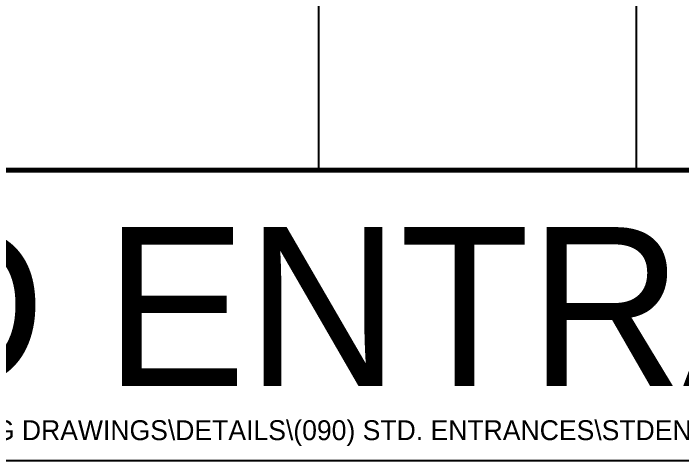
# Model space of a CAD drawing. Extents: x 0 to 130, y 0 to 90.
# Drawn here: x 59.54 to 93.2, y 0.25 to 22.76 of the extents above; entities that cross this region are included whole.
import ezdxf

# ---------------------------------------------------------------- set-up
doc = ezdxf.new("R2010")
doc.units = 0
doc.header["$MEASUREMENT"] = 0
doc.layers.add('TITLE', color=7, linetype='CONTINUOUS')
doc.styles.add('CITYBLUEPRINT', font='cibt____.pfb')

msp = doc.modelspace()

# ---------------------------------------------------------------- linework, layer by layer
at = {"layer": 'TITLE'}
for p, q in [((74.9080005, 89.8789502), (74.9080005, 14.8789502)), ((90.9080005, 89.8789502), (90.9080005, 14.8789502)), ((5.25, 0.25), (117.9080005, 0.25))]:
    msp.add_line(p, q, dxfattribs=at)
at = {"layer": 'TITLE', "const_width": 0.25}
msp.add_lwpolyline([(0.25, 14.8789502), (122.9080005, 14.8789502)], dxfattribs=at)

# ---------------------------------------------------------------- texts
at = {"layer": 'TITLE', "style": 'CITYBLUEPRINT'}
for s, height, p in [('STANDARD ENTRANCES', 8, (2.320764, 4.0066172)), ('S:\\ENGINEERING\\ENGINEERING DRAWINGS\\DETAILS\\(090) STD. ENTRANCES\\STDENTPERIM', 1, (38.8697289, 1.2818034))]:
    msp.add_text(s, height=height, dxfattribs=at).set_placement(p)

doc.saveas('drawing.dxf')
